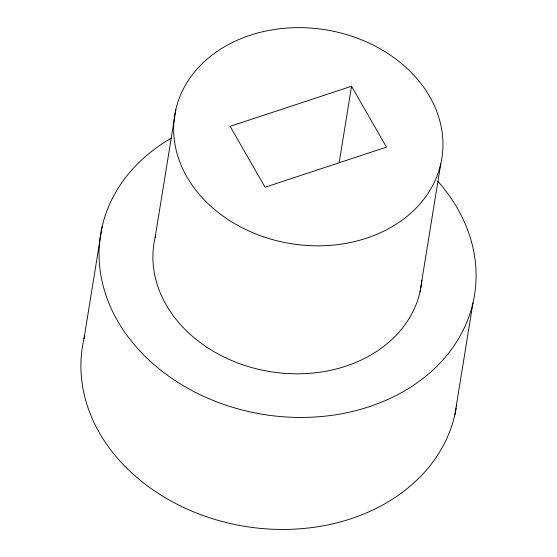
<?xml version="1.0" encoding="UTF-8"?>
<svg xmlns="http://www.w3.org/2000/svg" width="557" height="557" viewBox="0 0 557 557"><rect width="100%" height="100%" fill="white"/><g stroke="black" fill="none" stroke-linecap="round" stroke-linejoin="round"><path stroke-width="0.84" d="M84.003 338.642L102.14 226.65M155.118 237.526L175.852 109.541M339.178 162.623L351.551 86.244L230.125 126.348L265.048 187.222L386.474 147.125L351.551 86.244M420.02 291.917L440.747 163.932A135.281 108.323 9.2 0 0 263.106 31.638A135.281 108.323 9.2 0 0 221.045 214.633A135.281 108.323 9.2 0 0 440.747 163.932M454.86 414.784L472.997 302.799M437.851 181.331A189.394 151.65 9.2 0 1 402.217 392.212A189.394 151.65 9.2 0 1 138.554 349.531A189.394 151.65 9.2 0 1 171.264 138.171M456.197 408.121A189.394 151.65 9.2 0 1 238.034 525.147A189.394 151.65 9.2 0 1 84.594 336.163M456.726 404.751A189.394 151.65 9.2 0 1 456.475 406.443M421.517 283.548A135.281 108.323 9.2 0 1 267.457 371.178A135.281 108.323 9.2 0 1 155.514 235.876M421.886 280.157A135.281 108.323 9.2 0 1 421.719 281.849"/></g></svg>
